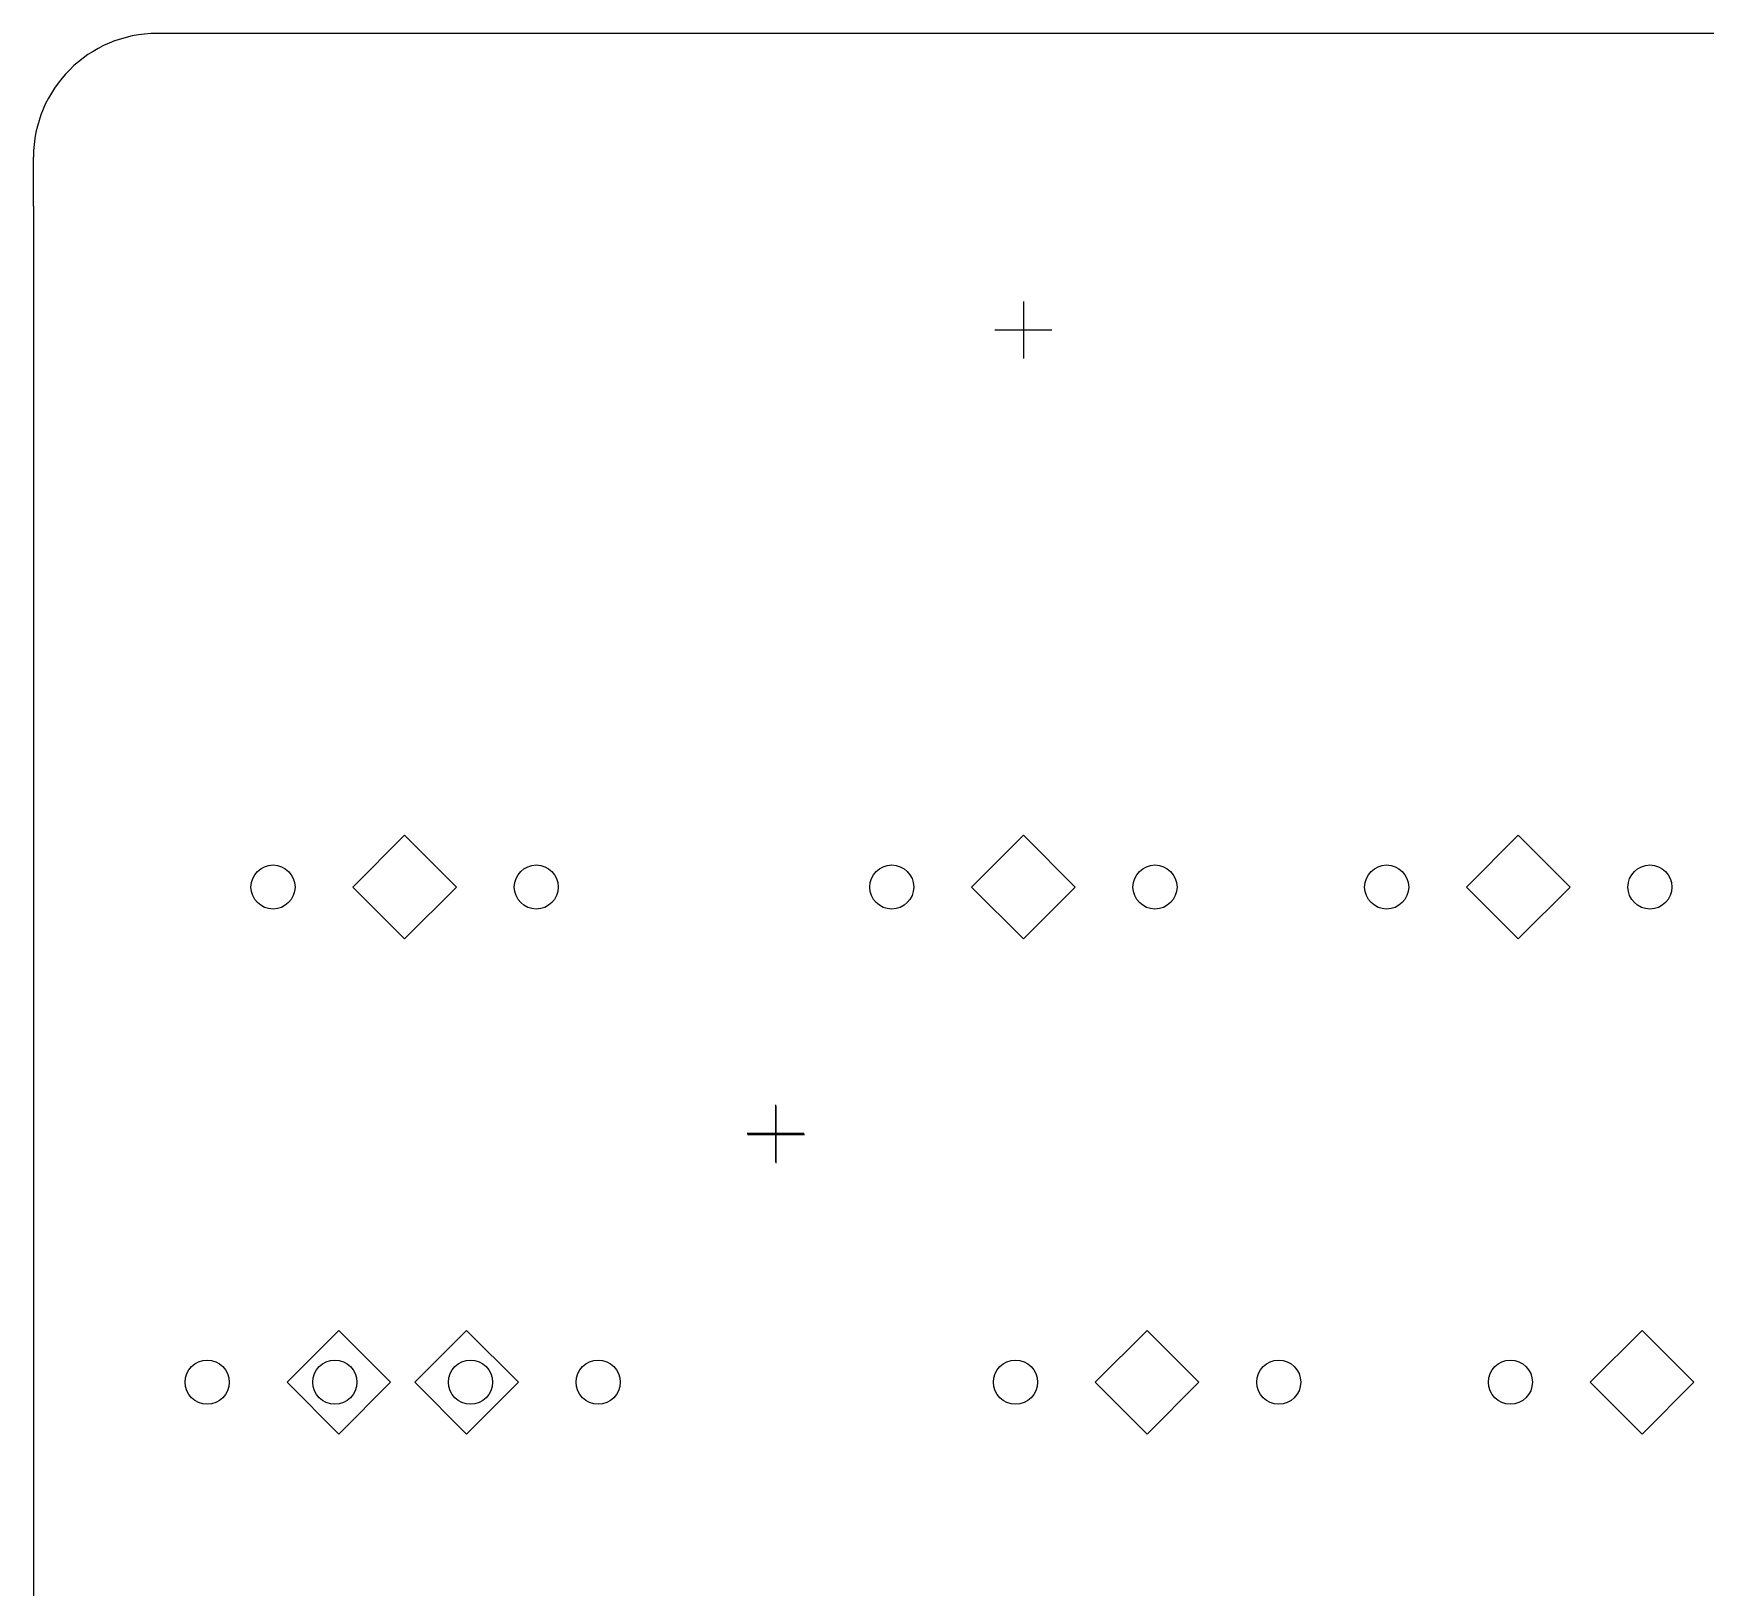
# Model space of a CAD drawing. Extents: x 22 to 272, y -144 to -24.
# Drawn here: x 23.9 to 88.4, y -84.3 to -24.4 of the extents above; entities that cross this region are included whole.
import ezdxf

# ---------------------------------------------------------------- set-up
doc = ezdxf.new("R2010")
doc.units = 0
doc.layers.add('BLACK', color=7, linetype='CONTINUOUS')

msp = doc.modelspace()

# ---------------------------------------------------------------- linework, layer by layer
at = {"layer": 'BLACK', "linetype": 'CONTINUOUS'}
for p, q in [((267.4, -24.375), (28.65, -24.375)), ((23.875, -31.0375), (23.875, -29.15)), ((23.875, -31.0375), (23.875, -124.15)), ((62.075, -34.7125), (62.075, -36.9125)), ((60.975, -35.8125), (63.175, -35.8125)), ((38.2, -55.3), (36.2, -57.3)), ((40.2, -57.3), (38.2, -55.3)), ((62.075, -55.3), (60.075, -57.3)), ((64.075, -57.3), (62.075, -55.3)), ((81.175, -55.3), (79.175, -57.3)), ((83.175, -57.3), (81.175, -55.3)), ((36.2, -57.3), (38.2, -59.3)), ((38.2, -59.3), (40.2, -57.3)), ((60.075, -57.3), (62.075, -59.3)), ((62.075, -59.3), (64.075, -57.3)), ((79.175, -57.3), (81.175, -59.3)), ((81.175, -59.3), (83.175, -57.3)), ((52.5125, -65.7), (52.5125, -67.9)), ((52.525, -65.75), (52.525, -67.95)), ((51.4125, -66.8), (53.6125, -66.8)), ((51.425, -66.85), (53.625, -66.85)), ((35.66, -74.4), (33.66, -76.4)), ((37.66, -76.4), (35.66, -74.4)), ((40.5875, -74.4), (38.5875, -76.4)), ((42.5875, -76.4), (40.5875, -74.4)), ((66.85, -74.4), (64.85, -76.4)), ((68.85, -76.4), (66.85, -74.4)), ((85.95, -74.4), (83.95, -76.4)), ((87.95, -76.4), (85.95, -74.4)), ((33.66, -76.4), (35.66, -78.4)), ((35.66, -78.4), (37.66, -76.4)), ((38.5875, -76.4), (40.5875, -78.4)), ((40.5875, -78.4), (42.5875, -76.4)), ((64.85, -76.4), (66.85, -78.4)), ((66.85, -78.4), (68.85, -76.4)), ((83.95, -76.4), (85.95, -78.4)), ((85.95, -78.4), (87.95, -76.4))]:
    msp.add_line(p, q, dxfattribs=at)
at = {"layer": 'BLACK'}
for centre in [(33.12, -57.3), (43.28, -57.3), (56.995, -57.3), (67.155, -57.3), (76.095, -57.3), (86.255, -57.3), (30.58, -76.4), (35.5075, -76.4), (40.74, -76.4), (45.6675, -76.4), (61.77, -76.4), (71.93, -76.4), (80.87, -76.4)]:
    msp.add_circle(centre, 0.85, dxfattribs=at)
msp.add_arc((28.65, -29.15), 4.775, 90, 180, dxfattribs=at)

doc.saveas('drawing.dxf')
